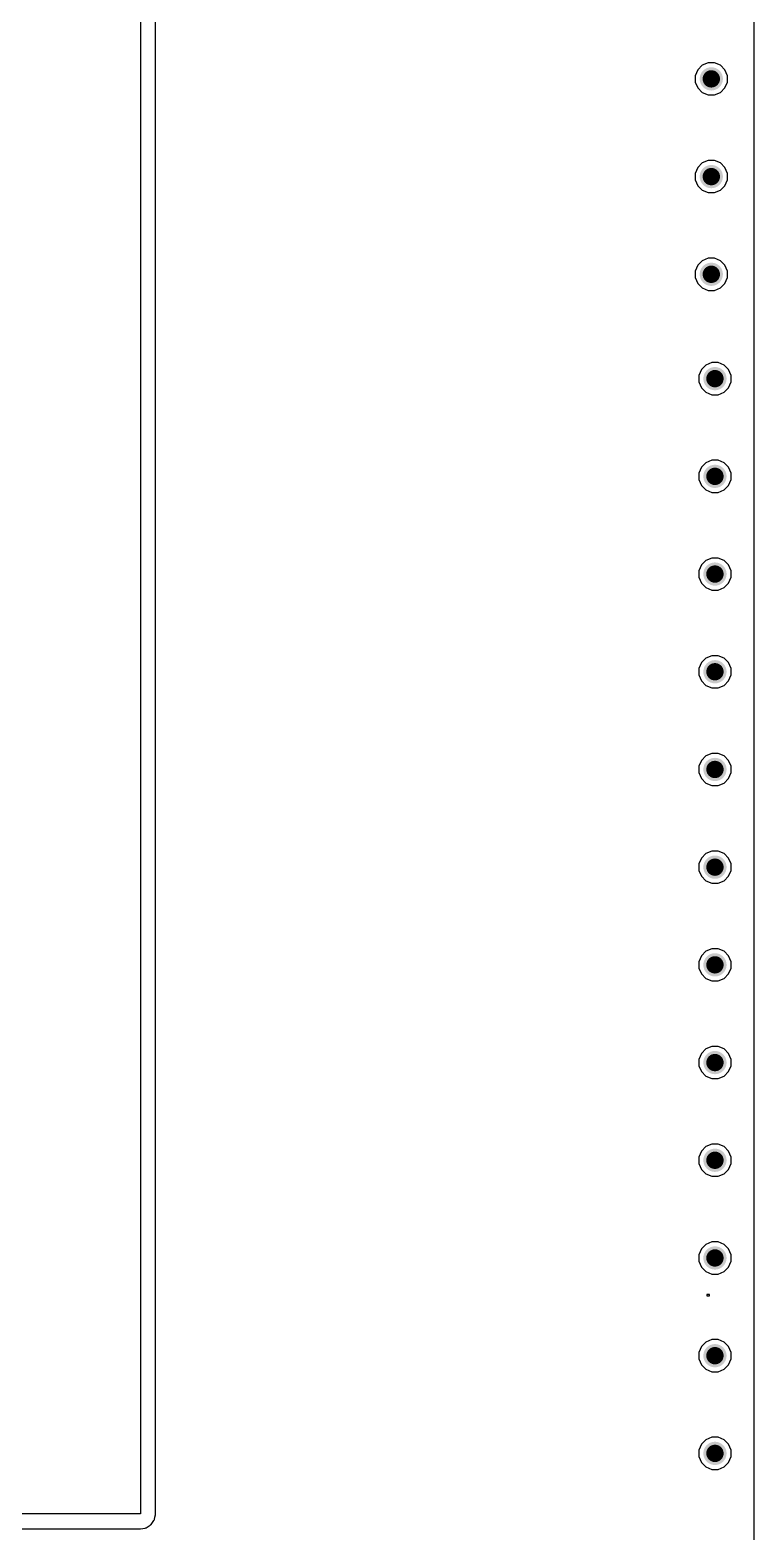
# Model space of a CAD drawing. Header units: millimetres. Extents: x -9 to 259, y -9 to 194.
# Drawn here: x 233.4 to 258.4, y 90.2 to 142 of the extents above; entities that cross this region are included whole.
import ezdxf

# ---------------------------------------------------------------- set-up
doc = ezdxf.new("R2010")
doc.units = ezdxf.units.MM
for name, color, linetype in [('BottomLayer', 5, 'Continuous'), ('BottomSolder', 6, 'Continuous'), ('TopLayer', 1, 'Continuous'), ('TopOverlay', 2, 'Continuous'), ('TopSolder', 216, 'Continuous'), ('ViaHoleLayer', 16, 'Continuous')]:
    doc.layers.add(name, color=color, linetype=linetype)

msp = doc.modelspace()

# ---------------------------------------------------------------- hatches: boundary and pattern name
at = {"layer": 'BottomLayer'}
h = msp.add_hatch(color=5, dxfattribs=at)
edge = h.paths.add_edge_path()
edge.add_arc((256.896, 140.351), 0.3, 0, 360)
h = msp.add_hatch(color=5, dxfattribs=at)
edge = h.paths.add_edge_path()
edge.add_arc((256.896, 136.977), 0.3, 0, 360)
h = msp.add_hatch(color=5, dxfattribs=at)
edge = h.paths.add_edge_path()
edge.add_arc((256.896, 133.604), 0.3, 0, 360)
h = msp.add_hatch(color=5, dxfattribs=at)
edge = h.paths.add_edge_path()
edge.add_arc((257.022, 130.001), 0.3, 0, 360)
h = msp.add_hatch(color=5, dxfattribs=at)
edge = h.paths.add_edge_path()
edge.add_arc((257.022, 126.628), 0.3, 0, 360)
h = msp.add_hatch(color=5, dxfattribs=at)
edge = h.paths.add_edge_path()
edge.add_arc((257.022, 123.254), 0.3, 0, 360)
h = msp.add_hatch(color=5, dxfattribs=at)
edge = h.paths.add_edge_path()
edge.add_arc((257.022, 119.881), 0.3, 0, 360)
h = msp.add_hatch(color=5, dxfattribs=at)
edge = h.paths.add_edge_path()
edge.add_arc((257.022, 116.508), 0.3, 0, 360)
h = msp.add_hatch(color=5, dxfattribs=at)
edge = h.paths.add_edge_path()
edge.add_arc((257.022, 113.134), 0.3, 0, 360)
h = msp.add_hatch(color=5, dxfattribs=at)
edge = h.paths.add_edge_path()
edge.add_arc((257.022, 109.761), 0.3, 0, 360)
h = msp.add_hatch(color=5, dxfattribs=at)
edge = h.paths.add_edge_path()
edge.add_arc((257.022, 106.387), 0.3, 0, 360)
h = msp.add_hatch(color=5, dxfattribs=at)
edge = h.paths.add_edge_path()
edge.add_arc((257.022, 103.014), 0.3, 0, 360)
h = msp.add_hatch(color=5, dxfattribs=at)
edge = h.paths.add_edge_path()
edge.add_arc((257.022, 99.641), 0.3, 0, 360)
h = msp.add_hatch(color=5, dxfattribs=at)
edge = h.paths.add_edge_path()
edge.add_arc((257.022, 96.267), 0.3, 0, 360)
h = msp.add_hatch(color=5, dxfattribs=at)
edge = h.paths.add_edge_path()
edge.add_arc((257.022, 92.894), 0.3, 0, 360)
at = {"layer": 'BottomSolder'}
h = msp.add_hatch(color=6, dxfattribs=at)
edge = h.paths.add_edge_path()
edge.add_arc((256.896, 140.351), 0.402, 0, 360)
h = msp.add_hatch(color=6, dxfattribs=at)
edge = h.paths.add_edge_path()
edge.add_arc((256.896, 136.977), 0.402, 0, 360)
h = msp.add_hatch(color=6, dxfattribs=at)
edge = h.paths.add_edge_path()
edge.add_arc((256.896, 133.604), 0.402, 0, 360)
h = msp.add_hatch(color=6, dxfattribs=at)
edge = h.paths.add_edge_path()
edge.add_arc((257.022, 130.001), 0.402, 0, 360)
h = msp.add_hatch(color=6, dxfattribs=at)
edge = h.paths.add_edge_path()
edge.add_arc((257.022, 126.628), 0.402, 0, 360)
h = msp.add_hatch(color=6, dxfattribs=at)
edge = h.paths.add_edge_path()
edge.add_arc((257.022, 123.254), 0.402, 0, 360)
h = msp.add_hatch(color=6, dxfattribs=at)
edge = h.paths.add_edge_path()
edge.add_arc((257.022, 119.881), 0.402, 0, 360)
h = msp.add_hatch(color=6, dxfattribs=at)
edge = h.paths.add_edge_path()
edge.add_arc((257.022, 116.508), 0.402, 0, 360)
h = msp.add_hatch(color=6, dxfattribs=at)
edge = h.paths.add_edge_path()
edge.add_arc((257.022, 113.134), 0.402, 0, 360)
h = msp.add_hatch(color=6, dxfattribs=at)
edge = h.paths.add_edge_path()
edge.add_arc((257.022, 109.761), 0.402, 0, 360)
h = msp.add_hatch(color=6, dxfattribs=at)
edge = h.paths.add_edge_path()
edge.add_arc((257.022, 106.387), 0.402, 0, 360)
h = msp.add_hatch(color=6, dxfattribs=at)
edge = h.paths.add_edge_path()
edge.add_arc((257.022, 103.014), 0.402, 0, 360)
h = msp.add_hatch(color=6, dxfattribs=at)
edge = h.paths.add_edge_path()
edge.add_arc((257.022, 99.641), 0.402, 0, 360)
h = msp.add_hatch(color=6, dxfattribs=at)
edge = h.paths.add_edge_path()
edge.add_arc((257.022, 96.267), 0.402, 0, 360)
h = msp.add_hatch(color=6, dxfattribs=at)
edge = h.paths.add_edge_path()
edge.add_arc((257.022, 92.894), 0.402, 0, 360)
at = {"layer": 'TopLayer'}
h = msp.add_hatch(color=1, dxfattribs=at)
edge = h.paths.add_edge_path()
edge.add_arc((256.896, 140.351), 0.3, 0, 360)
h = msp.add_hatch(color=1, dxfattribs=at)
edge = h.paths.add_edge_path()
edge.add_arc((256.896, 136.977), 0.3, 0, 360)
h = msp.add_hatch(color=1, dxfattribs=at)
edge = h.paths.add_edge_path()
edge.add_arc((256.896, 133.604), 0.3, 0, 360)
h = msp.add_hatch(color=1, dxfattribs=at)
edge = h.paths.add_edge_path()
edge.add_arc((257.022, 130.001), 0.3, 0, 360)
h = msp.add_hatch(color=1, dxfattribs=at)
edge = h.paths.add_edge_path()
edge.add_arc((257.022, 126.628), 0.3, 0, 360)
h = msp.add_hatch(color=1, dxfattribs=at)
edge = h.paths.add_edge_path()
edge.add_arc((257.022, 123.254), 0.3, 0, 360)
h = msp.add_hatch(color=1, dxfattribs=at)
edge = h.paths.add_edge_path()
edge.add_arc((257.022, 119.881), 0.3, 0, 360)
h = msp.add_hatch(color=1, dxfattribs=at)
edge = h.paths.add_edge_path()
edge.add_arc((257.022, 116.508), 0.3, 0, 360)
h = msp.add_hatch(color=1, dxfattribs=at)
edge = h.paths.add_edge_path()
edge.add_arc((257.022, 113.134), 0.3, 0, 360)
h = msp.add_hatch(color=1, dxfattribs=at)
edge = h.paths.add_edge_path()
edge.add_arc((257.022, 109.761), 0.3, 0, 360)
h = msp.add_hatch(color=1, dxfattribs=at)
edge = h.paths.add_edge_path()
edge.add_arc((257.022, 106.387), 0.3, 0, 360)
h = msp.add_hatch(color=1, dxfattribs=at)
edge = h.paths.add_edge_path()
edge.add_arc((257.022, 103.014), 0.3, 0, 360)
h = msp.add_hatch(color=1, dxfattribs=at)
edge = h.paths.add_edge_path()
edge.add_arc((257.022, 99.641), 0.3, 0, 360)
h = msp.add_hatch(color=1, dxfattribs=at)
edge = h.paths.add_edge_path()
edge.add_arc((257.022, 96.267), 0.3, 0, 360)
h = msp.add_hatch(color=1, dxfattribs=at)
edge = h.paths.add_edge_path()
edge.add_arc((257.022, 92.894), 0.3, 0, 360)
at = {"layer": 'TopSolder'}
h = msp.add_hatch(color=216, dxfattribs=at)
edge = h.paths.add_edge_path()
edge.add_arc((256.896, 140.351), 0.402, 0, 360)
h = msp.add_hatch(color=216, dxfattribs=at)
edge = h.paths.add_edge_path()
edge.add_arc((256.896, 136.977), 0.402, 0, 360)
h = msp.add_hatch(color=216, dxfattribs=at)
edge = h.paths.add_edge_path()
edge.add_arc((256.896, 133.604), 0.402, 0, 360)
h = msp.add_hatch(color=216, dxfattribs=at)
edge = h.paths.add_edge_path()
edge.add_arc((257.022, 130.001), 0.402, 0, 360)
h = msp.add_hatch(color=216, dxfattribs=at)
edge = h.paths.add_edge_path()
edge.add_arc((257.022, 126.628), 0.402, 0, 360)
h = msp.add_hatch(color=216, dxfattribs=at)
edge = h.paths.add_edge_path()
edge.add_arc((257.022, 123.254), 0.402, 0, 360)
h = msp.add_hatch(color=216, dxfattribs=at)
edge = h.paths.add_edge_path()
edge.add_arc((257.022, 119.881), 0.402, 0, 360)
h = msp.add_hatch(color=216, dxfattribs=at)
edge = h.paths.add_edge_path()
edge.add_arc((257.022, 116.508), 0.402, 0, 360)
h = msp.add_hatch(color=216, dxfattribs=at)
edge = h.paths.add_edge_path()
edge.add_arc((257.022, 113.134), 0.402, 0, 360)
h = msp.add_hatch(color=216, dxfattribs=at)
edge = h.paths.add_edge_path()
edge.add_arc((257.022, 109.761), 0.402, 0, 360)
h = msp.add_hatch(color=216, dxfattribs=at)
edge = h.paths.add_edge_path()
edge.add_arc((257.022, 106.387), 0.402, 0, 360)
h = msp.add_hatch(color=216, dxfattribs=at)
edge = h.paths.add_edge_path()
edge.add_arc((257.022, 103.014), 0.402, 0, 360)
h = msp.add_hatch(color=216, dxfattribs=at)
edge = h.paths.add_edge_path()
edge.add_arc((257.022, 99.641), 0.402, 0, 360)
h = msp.add_hatch(color=216, dxfattribs=at)
edge = h.paths.add_edge_path()
edge.add_arc((257.022, 96.267), 0.402, 0, 360)
h = msp.add_hatch(color=216, dxfattribs=at)
edge = h.paths.add_edge_path()
edge.add_arc((257.022, 92.894), 0.402, 0, 360)
at = {"layer": 'ViaHoleLayer'}
h = msp.add_hatch(color=16, dxfattribs=at)
edge = h.paths.add_edge_path()
edge.add_arc((256.896, 140.351), 0.15, 0, 360)
h = msp.add_hatch(color=16, dxfattribs=at)
edge = h.paths.add_edge_path()
edge.add_arc((256.896, 136.977), 0.15, 0, 360)
h = msp.add_hatch(color=16, dxfattribs=at)
edge = h.paths.add_edge_path()
edge.add_arc((256.896, 133.604), 0.15, 0, 360)
h = msp.add_hatch(color=16, dxfattribs=at)
edge = h.paths.add_edge_path()
edge.add_arc((257.022, 130.001), 0.15, 0, 360)
h = msp.add_hatch(color=16, dxfattribs=at)
edge = h.paths.add_edge_path()
edge.add_arc((257.022, 126.628), 0.15, 0, 360)
h = msp.add_hatch(color=16, dxfattribs=at)
edge = h.paths.add_edge_path()
edge.add_arc((257.022, 123.254), 0.15, 0, 360)
h = msp.add_hatch(color=16, dxfattribs=at)
edge = h.paths.add_edge_path()
edge.add_arc((257.022, 119.881), 0.15, 0, 360)
h = msp.add_hatch(color=16, dxfattribs=at)
edge = h.paths.add_edge_path()
edge.add_arc((257.022, 116.508), 0.15, 0, 360)
h = msp.add_hatch(color=16, dxfattribs=at)
edge = h.paths.add_edge_path()
edge.add_arc((257.022, 113.134), 0.15, 0, 360)
h = msp.add_hatch(color=16, dxfattribs=at)
edge = h.paths.add_edge_path()
edge.add_arc((257.022, 109.761), 0.15, 0, 360)
h = msp.add_hatch(color=16, dxfattribs=at)
edge = h.paths.add_edge_path()
edge.add_arc((257.022, 106.387), 0.15, 0, 360)
h = msp.add_hatch(color=16, dxfattribs=at)
edge = h.paths.add_edge_path()
edge.add_arc((257.022, 103.014), 0.15, 0, 360)
h = msp.add_hatch(color=16, dxfattribs=at)
edge = h.paths.add_edge_path()
edge.add_arc((257.022, 99.641), 0.15, 0, 360)
h = msp.add_hatch(color=16, dxfattribs=at)
edge = h.paths.add_edge_path()
edge.add_arc((257.022, 96.267), 0.15, 0, 360)
h = msp.add_hatch(color=16, dxfattribs=at)
edge = h.paths.add_edge_path()
edge.add_arc((257.022, 92.894), 0.15, 0, 360)

# ---------------------------------------------------------------- linework, layer by layer
at = {"layer": 'BottomLayer'}
for p, q in [((258.369, 193.777), (258.369, 59.106)), ((237.185, 183.21), (237.185, 90.805)), ((237.703, 90.805), (237.703, 183.21)), ((237.185, 90.805), (204.419, 90.805)), ((237.185, 90.805), (237.185, 90.805)), ((237.68, 90.688), (237.702, 90.768)), ((237.7, 90.787), (237.703, 90.805)), ((237.702, 90.768), (237.7, 90.787)), ((204.419, 90.287), (237.185, 90.287)), ((237.185, 90.287), (237.267, 90.303)), ((237.267, 90.303), (237.349, 90.314)), ((237.349, 90.314), (237.365, 90.323)), ((237.365, 90.323), (237.383, 90.326)), ((237.383, 90.326), (237.452, 90.373)), ((237.452, 90.373), (237.525, 90.414)), ((237.525, 90.414), (237.536, 90.428)), ((237.536, 90.428), (237.551, 90.439)), ((237.551, 90.439), (237.598, 90.508)), ((237.598, 90.508), (237.648, 90.573)), ((237.648, 90.573), (237.653, 90.591)), ((237.653, 90.591), (237.664, 90.607)), ((237.664, 90.607), (237.68, 90.688))]:
    msp.add_line(p, q, dxfattribs=at)
at = {"layer": 'TopLayer'}
for p, q in [((258.369, 193.751), (258.369, 67.259)), ((256.426, 140.665), (256.342, 140.461)), ((256.582, 140.82), (256.426, 140.665)), ((256.785, 140.905), (256.582, 140.82)), ((257.006, 140.905), (256.785, 140.905)), ((257.209, 140.82), (257.006, 140.905)), ((257.365, 140.665), (257.209, 140.82)), ((257.45, 140.461), (257.365, 140.665)), ((256.342, 140.461), (256.342, 140.241)), ((256.342, 140.241), (256.426, 140.037)), ((256.426, 140.037), (256.582, 139.881)), ((257.209, 139.881), (257.365, 140.037)), ((257.365, 140.037), (257.45, 140.241)), ((257.45, 140.241), (257.45, 140.461)), ((256.582, 139.881), (256.785, 139.797)), ((256.785, 139.797), (257.006, 139.797)), ((257.006, 139.797), (257.209, 139.881)), ((256.582, 137.447), (256.426, 137.291)), ((256.785, 137.531), (256.582, 137.447)), ((257.006, 137.531), (256.785, 137.531)), ((257.209, 137.447), (257.006, 137.531)), ((257.365, 137.291), (257.209, 137.447)), ((256.426, 137.291), (256.342, 137.088)), ((256.342, 137.088), (256.342, 136.867)), ((257.45, 137.088), (257.365, 137.291)), ((257.45, 136.867), (257.45, 137.088)), ((256.342, 136.867), (256.426, 136.664)), ((256.426, 136.664), (256.582, 136.508)), ((256.582, 136.508), (256.785, 136.423)), ((256.785, 136.423), (257.006, 136.423)), ((257.006, 136.423), (257.209, 136.508)), ((257.209, 136.508), (257.365, 136.664)), ((257.365, 136.664), (257.45, 136.867)), ((256.426, 133.918), (256.342, 133.714)), ((256.582, 134.074), (256.426, 133.918)), ((256.785, 134.158), (256.582, 134.074)), ((257.006, 134.158), (256.785, 134.158)), ((257.209, 134.074), (257.006, 134.158)), ((257.365, 133.918), (257.209, 134.074)), ((257.45, 133.714), (257.365, 133.918)), ((256.342, 133.714), (256.342, 133.494)), ((256.342, 133.494), (256.426, 133.29)), ((256.426, 133.29), (256.582, 133.134)), ((257.209, 133.134), (257.365, 133.29)), ((257.365, 133.29), (257.45, 133.494)), ((257.45, 133.494), (257.45, 133.714)), ((256.582, 133.134), (256.785, 133.05)), ((256.785, 133.05), (257.006, 133.05)), ((257.006, 133.05), (257.209, 133.134)), ((256.552, 130.315), (256.468, 130.111)), ((256.708, 130.471), (256.552, 130.315)), ((256.911, 130.555), (256.708, 130.471)), ((257.132, 130.555), (256.911, 130.555)), ((257.335, 130.471), (257.132, 130.555)), ((257.491, 130.315), (257.335, 130.471)), ((257.576, 130.111), (257.491, 130.315)), ((256.468, 130.111), (256.468, 129.891)), ((256.468, 129.891), (256.552, 129.687)), ((256.552, 129.687), (256.708, 129.531)), ((257.335, 129.531), (257.491, 129.687)), ((257.491, 129.687), (257.576, 129.891)), ((257.576, 129.891), (257.576, 130.111)), ((256.708, 129.531), (256.911, 129.447)), ((256.911, 129.447), (257.132, 129.447)), ((257.132, 129.447), (257.335, 129.531)), ((256.708, 127.097), (256.552, 126.942)), ((256.911, 127.182), (256.708, 127.097)), ((257.132, 127.182), (256.911, 127.182)), ((257.335, 127.097), (257.132, 127.182)), ((257.491, 126.942), (257.335, 127.097)), ((256.552, 126.942), (256.468, 126.738)), ((256.468, 126.738), (256.468, 126.518)), ((257.576, 126.738), (257.491, 126.942)), ((257.576, 126.518), (257.576, 126.738)), ((256.468, 126.518), (256.552, 126.314)), ((256.552, 126.314), (256.708, 126.158)), ((256.708, 126.158), (256.911, 126.074)), ((256.911, 126.074), (257.132, 126.074)), ((257.132, 126.074), (257.335, 126.158)), ((257.335, 126.158), (257.491, 126.314)), ((257.491, 126.314), (257.576, 126.518)), ((256.552, 123.568), (256.468, 123.365)), ((256.708, 123.724), (256.552, 123.568)), ((256.911, 123.808), (256.708, 123.724)), ((257.132, 123.808), (256.911, 123.808)), ((257.335, 123.724), (257.132, 123.808)), ((257.491, 123.568), (257.335, 123.724)), ((257.576, 123.365), (257.491, 123.568)), ((256.468, 123.365), (256.468, 123.144)), ((256.468, 123.144), (256.552, 122.941)), ((256.552, 122.941), (256.708, 122.785)), ((257.335, 122.785), (257.491, 122.941)), ((257.491, 122.941), (257.576, 123.144)), ((257.576, 123.144), (257.576, 123.365)), ((256.708, 122.785), (256.911, 122.7)), ((256.911, 122.7), (257.132, 122.7)), ((257.132, 122.7), (257.335, 122.785)), ((256.708, 120.351), (256.552, 120.195)), ((256.911, 120.435), (256.708, 120.351)), ((257.132, 120.435), (256.911, 120.435)), ((257.335, 120.351), (257.132, 120.435)), ((257.491, 120.195), (257.335, 120.351)), ((256.552, 120.195), (256.468, 119.991)), ((256.468, 119.991), (256.468, 119.771)), ((257.576, 119.991), (257.491, 120.195)), ((257.576, 119.771), (257.576, 119.991)), ((256.468, 119.771), (256.552, 119.567)), ((256.552, 119.567), (256.708, 119.411)), ((256.708, 119.411), (256.911, 119.327)), ((256.911, 119.327), (257.132, 119.327)), ((257.132, 119.327), (257.335, 119.411)), ((257.335, 119.411), (257.491, 119.567)), ((257.491, 119.567), (257.576, 119.771)), ((256.552, 116.821), (256.468, 116.618)), ((256.708, 116.977), (256.552, 116.821)), ((256.911, 117.062), (256.708, 116.977)), ((257.132, 117.062), (256.911, 117.062)), ((257.335, 116.977), (257.132, 117.062)), ((257.491, 116.821), (257.335, 116.977)), ((257.576, 116.618), (257.491, 116.821)), ((256.468, 116.618), (256.468, 116.397)), ((256.468, 116.397), (256.552, 116.194)), ((256.552, 116.194), (256.708, 116.038)), ((257.335, 116.038), (257.491, 116.194)), ((257.491, 116.194), (257.576, 116.397)), ((257.576, 116.397), (257.576, 116.618)), ((256.708, 116.038), (256.911, 115.954)), ((256.911, 115.954), (257.132, 115.954)), ((257.132, 115.954), (257.335, 116.038)), ((256.708, 113.604), (256.552, 113.448)), ((256.911, 113.688), (256.708, 113.604)), ((257.132, 113.688), (256.911, 113.688)), ((257.335, 113.604), (257.132, 113.688)), ((257.491, 113.448), (257.335, 113.604)), ((256.552, 113.448), (256.468, 113.244)), ((256.468, 113.244), (256.468, 113.024)), ((257.576, 113.244), (257.491, 113.448)), ((257.576, 113.024), (257.576, 113.244)), ((256.468, 113.024), (256.552, 112.82)), ((256.552, 112.82), (256.708, 112.665)), ((256.708, 112.665), (256.911, 112.58)), ((256.911, 112.58), (257.132, 112.58)), ((257.132, 112.58), (257.335, 112.665)), ((257.335, 112.665), (257.491, 112.82)), ((257.491, 112.82), (257.576, 113.024)), ((256.552, 110.075), (256.468, 109.871)), ((256.708, 110.23), (256.552, 110.075)), ((256.911, 110.315), (256.708, 110.23)), ((257.132, 110.315), (256.911, 110.315)), ((257.335, 110.23), (257.132, 110.315)), ((257.491, 110.075), (257.335, 110.23)), ((257.576, 109.871), (257.491, 110.075)), ((256.468, 109.871), (256.468, 109.651)), ((256.468, 109.651), (256.552, 109.447)), ((256.552, 109.447), (256.708, 109.291)), ((257.335, 109.291), (257.491, 109.447)), ((257.491, 109.447), (257.576, 109.651)), ((257.576, 109.651), (257.576, 109.871)), ((256.708, 109.291), (256.911, 109.207)), ((256.911, 109.207), (257.132, 109.207)), ((257.132, 109.207), (257.335, 109.291)), ((256.708, 106.857), (256.552, 106.701)), ((256.911, 106.941), (256.708, 106.857)), ((257.132, 106.941), (256.911, 106.941)), ((257.335, 106.857), (257.132, 106.941)), ((257.491, 106.701), (257.335, 106.857)), ((256.552, 106.701), (256.468, 106.498)), ((256.468, 106.498), (256.468, 106.277)), ((257.576, 106.498), (257.491, 106.701)), ((257.576, 106.277), (257.576, 106.498)), ((256.468, 106.277), (256.552, 106.074)), ((256.552, 106.074), (256.708, 105.918)), ((256.708, 105.918), (256.911, 105.833)), ((256.911, 105.833), (257.132, 105.833)), ((257.132, 105.833), (257.335, 105.918)), ((257.335, 105.918), (257.491, 106.074)), ((257.491, 106.074), (257.576, 106.277)), ((256.552, 103.328), (256.468, 103.124)), ((256.708, 103.484), (256.552, 103.328)), ((256.911, 103.568), (256.708, 103.484)), ((257.132, 103.568), (256.911, 103.568)), ((257.335, 103.484), (257.132, 103.568)), ((257.491, 103.328), (257.335, 103.484)), ((257.576, 103.124), (257.491, 103.328)), ((256.468, 103.124), (256.468, 102.904)), ((256.468, 102.904), (256.552, 102.7)), ((256.552, 102.7), (256.708, 102.544)), ((257.335, 102.544), (257.491, 102.7)), ((257.491, 102.7), (257.576, 102.904)), ((257.576, 102.904), (257.576, 103.124)), ((256.708, 102.544), (256.911, 102.46)), ((256.911, 102.46), (257.132, 102.46)), ((257.132, 102.46), (257.335, 102.544)), ((256.708, 100.11), (256.552, 99.954)), ((256.911, 100.195), (256.708, 100.11)), ((257.132, 100.195), (256.911, 100.195)), ((257.335, 100.11), (257.132, 100.195)), ((257.491, 99.954), (257.335, 100.11)), ((256.552, 99.954), (256.468, 99.751)), ((256.468, 99.751), (256.468, 99.53)), ((257.576, 99.751), (257.491, 99.954)), ((257.576, 99.53), (257.576, 99.751)), ((256.468, 99.53), (256.552, 99.327)), ((256.552, 99.327), (256.708, 99.171)), ((256.708, 99.171), (256.911, 99.087)), ((256.911, 99.087), (257.132, 99.087)), ((257.132, 99.087), (257.335, 99.171)), ((257.335, 99.171), (257.491, 99.327)), ((257.491, 99.327), (257.576, 99.53)), ((256.552, 96.581), (256.468, 96.377)), ((256.708, 96.737), (256.552, 96.581)), ((256.911, 96.821), (256.708, 96.737)), ((257.132, 96.821), (256.911, 96.821)), ((257.335, 96.737), (257.132, 96.821)), ((257.491, 96.581), (257.335, 96.737)), ((257.576, 96.377), (257.491, 96.581)), ((256.468, 96.377), (256.468, 96.157)), ((256.468, 96.157), (256.552, 95.953)), ((256.552, 95.953), (256.708, 95.798)), ((257.335, 95.798), (257.491, 95.953)), ((257.491, 95.953), (257.576, 96.157)), ((257.576, 96.157), (257.576, 96.377)), ((256.708, 95.798), (256.911, 95.713)), ((256.911, 95.713), (257.132, 95.713)), ((257.132, 95.713), (257.335, 95.798)), ((256.708, 93.363), (256.552, 93.208)), ((256.911, 93.448), (256.708, 93.363)), ((257.132, 93.448), (256.911, 93.448)), ((257.335, 93.363), (257.132, 93.448)), ((257.491, 93.208), (257.335, 93.363)), ((256.552, 93.208), (256.468, 93.004)), ((256.468, 93.004), (256.468, 92.784)), ((257.576, 93.004), (257.491, 93.208)), ((257.576, 92.784), (257.576, 93.004)), ((256.468, 92.784), (256.552, 92.58)), ((256.552, 92.58), (256.708, 92.424)), ((256.708, 92.424), (256.911, 92.34)), ((256.911, 92.34), (257.132, 92.34)), ((257.132, 92.34), (257.335, 92.424)), ((257.335, 92.424), (257.491, 92.58)), ((257.491, 92.58), (257.576, 92.784))]:
    msp.add_line(p, q, dxfattribs=at)
at = {"layer": 'TopOverlay'}
for p, q in [((256.79, 98.382), (256.747, 98.382)), ((256.747, 98.382), (256.747, 98.339)), ((256.747, 98.339), (256.833, 98.339)), ((256.833, 98.382), (256.79, 98.382)), ((256.833, 98.339), (256.833, 98.382))]:
    msp.add_line(p, q, dxfattribs=at)

doc.saveas('drawing.dxf')
